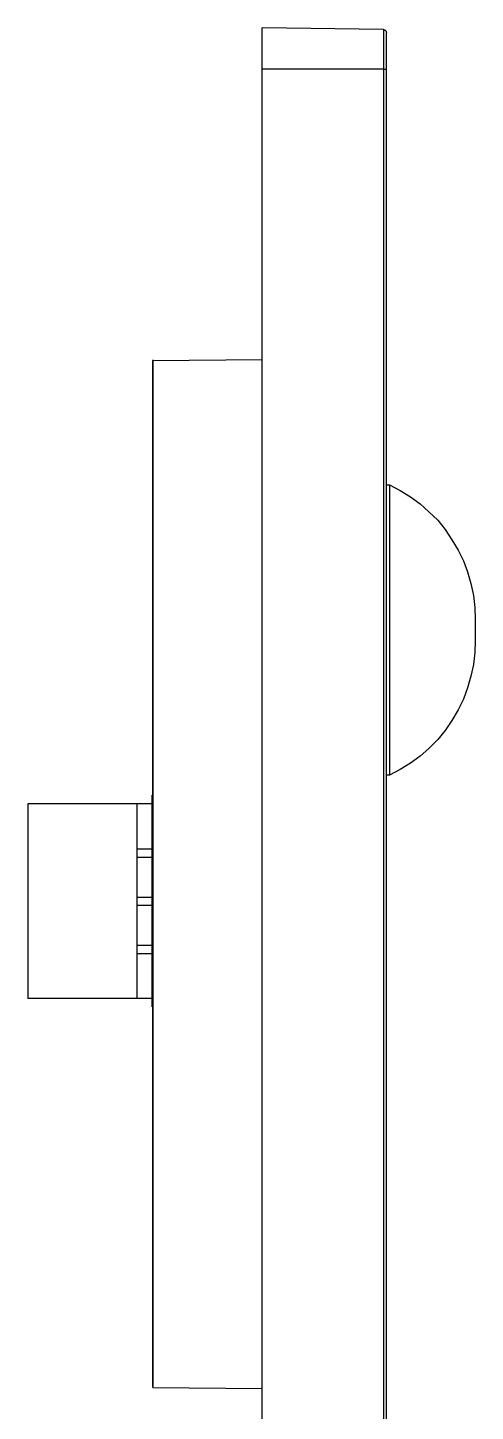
# Model space of a CAD drawing. Header units: centimetres. Extents: x -8.4 to 4.5, y -8.6 to 8.
# Drawn here: x 1.29 to 4.53, y -2.01 to 8 of the extents above; entities that cross this region are included whole.
import ezdxf

# ---------------------------------------------------------------- set-up
doc = ezdxf.new("R2010")
doc.units = ezdxf.units.CM
doc.header["$MEASUREMENT"] = 0
doc.layers.add('Layer 1', color=7, linetype='Continuous')

msp = doc.modelspace()

# ---------------------------------------------------------------- linework, layer by layer
at = {"layer": 'Layer 1', "lineweight": 25}
for points, knots in [([(2.98805, 7.70466), (2.98805, 7.70466), (2.98805, 7.76463), (2.98805, 7.76463), (2.98805, 7.76463), (2.98805, 7.76463), (2.98805, 7.82108), (2.98805, 7.82108), (2.98805, 7.82108), (2.98805, 7.82108), (2.98805, 7.87047), (2.98805, 7.87047), (2.98805, 7.87047), (2.98805, 7.87047), (2.98805, 7.91633), (2.98805, 7.91633), (2.98805, 7.91633), (2.98805, 7.91633), (2.98805, 7.95513), (2.98805, 7.95513), (2.98805, 7.95513), (2.98805, 7.95513), (2.98805, 7.98336), (2.98805, 7.98336), (2.98805, 7.98336), (2.98805, 7.98336), (2.98805, 7.99747), (2.98805, 7.99747), (2.98805, 7.99747), (2.98805, 7.99747), (2.98805, 8.00452), (2.98805, 8.00452)], [0, 0, 0, 0, 0.11111111, 0.11111111, 0.11111111, 0.11111111, 0.22222222, 0.22222222, 0.22222222, 0.22222222, 0.33333333, 0.33333333, 0.33333333, 0.33333333, 0.44444444, 0.44444444, 0.44444444, 0.44444444, 0.55555556, 0.55555556, 0.55555556, 0.55555556, 0.66666667, 0.66666667, 0.66666667, 0.66666667, 0.77777778, 0.77777778, 0.77777778, 0.77777778, 1, 1, 1, 1]), ([(3.86647, 7.99041), (3.86647, 7.99041), (3.86647, 7.98336), (3.86647, 7.98336), (3.86647, 7.98336), (3.86647, 7.98336), (3.86647, 7.96925), (3.86647, 7.96925), (3.86647, 7.96925), (3.86647, 7.96925), (3.86647, 7.94102), (3.86647, 7.94102), (3.86647, 7.94102), (3.86647, 7.94102), (3.86647, 7.90575), (3.86647, 7.90575), (3.86647, 7.90575), (3.86647, 7.90575), (3.86647, 7.86341), (3.86647, 7.86341), (3.86647, 7.86341), (3.86647, 7.86341), (3.86647, 7.81402), (3.86647, 7.81402), (3.86647, 7.81402), (3.86647, 7.81402), (3.86647, 7.76111), (3.86647, 7.76111), (3.86647, 7.76111), (3.86647, 7.76111), (3.86647, 7.70466), (3.86647, 7.70466)], [0, 0, 0, 0, 0.11111111, 0.11111111, 0.11111111, 0.11111111, 0.22222222, 0.22222222, 0.22222222, 0.22222222, 0.33333333, 0.33333333, 0.33333333, 0.33333333, 0.44444444, 0.44444444, 0.44444444, 0.44444444, 0.55555556, 0.55555556, 0.55555556, 0.55555556, 0.66666667, 0.66666667, 0.66666667, 0.66666667, 0.77777778, 0.77777778, 0.77777778, 0.77777778, 1, 1, 1, 1]), ([(3.86647, 7.99041), (3.86647, 7.99041), (3.86999, 7.99041), (3.86999, 7.99041), (3.86999, 7.99041), (3.86999, 7.99041), (3.87352, 7.98688), (3.87352, 7.98688), (3.87352, 7.98688), (3.87352, 7.98688), (3.87705, 7.98688), (3.87705, 7.98688), (3.87705, 7.98688), (3.87705, 7.98688), (3.88058, 7.98336), (3.88058, 7.98336), (3.88058, 7.98336), (3.88058, 7.98336), (3.88411, 7.97983), (3.88411, 7.97983), (3.88411, 7.97983), (3.88411, 7.97983), (3.88411, 7.9763), (3.88411, 7.9763), (3.88411, 7.9763), (3.88411, 7.9763), (3.88763, 7.97277), (3.88763, 7.97277), (3.88763, 7.97277), (3.88763, 7.97277), (3.88763, 7.96925), (3.88763, 7.96925)], [0, 0, 0, 0, 0.11111111, 0.11111111, 0.11111111, 0.11111111, 0.22222222, 0.22222222, 0.22222222, 0.22222222, 0.33333333, 0.33333333, 0.33333333, 0.33333333, 0.44444444, 0.44444444, 0.44444444, 0.44444444, 0.55555556, 0.55555556, 0.55555556, 0.55555556, 0.66666667, 0.66666667, 0.66666667, 0.66666667, 0.77777778, 0.77777778, 0.77777778, 0.77777778, 1, 1, 1, 1]), ([(3.88763, 7.70466), (3.88763, 7.70466), (3.88763, 7.75758), (3.88763, 7.75758), (3.88763, 7.75758), (3.88763, 7.75758), (3.88763, 7.80697), (3.88763, 7.80697), (3.88763, 7.80697), (3.88763, 7.80697), (3.88763, 7.85283), (3.88763, 7.85283), (3.88763, 7.85283), (3.88763, 7.85283), (3.88763, 7.89163), (3.88763, 7.89163), (3.88763, 7.89163), (3.88763, 7.89163), (3.88763, 7.92338), (3.88763, 7.92338), (3.88763, 7.92338), (3.88763, 7.92338), (3.88763, 7.94808), (3.88763, 7.94808), (3.88763, 7.94808), (3.88763, 7.94808), (3.88763, 7.96572), (3.88763, 7.96572), (3.88763, 7.96572), (3.88763, 7.96572), (3.88763, 7.96925), (3.88763, 7.96925)], [0, 0, 0, 0, 0.11111111, 0.11111111, 0.11111111, 0.11111111, 0.22222222, 0.22222222, 0.22222222, 0.22222222, 0.33333333, 0.33333333, 0.33333333, 0.33333333, 0.44444444, 0.44444444, 0.44444444, 0.44444444, 0.55555556, 0.55555556, 0.55555556, 0.55555556, 0.66666667, 0.66666667, 0.66666667, 0.66666667, 0.77777778, 0.77777778, 0.77777778, 0.77777778, 1, 1, 1, 1]), ([(3.86647, 7.70466), (3.86647, 7.70466), (3.86999, 7.70466), (3.86999, 7.70466), (3.86999, 7.70466), (3.86999, 7.70466), (3.87352, 7.70466), (3.87352, 7.70466), (3.87352, 7.70466), (3.87352, 7.70466), (3.87705, 7.70466), (3.87705, 7.70466), (3.87705, 7.70466), (3.87705, 7.70466), (3.88058, 7.70466), (3.88058, 7.70466), (3.88058, 7.70466), (3.88058, 7.70466), (3.88411, 7.70466), (3.88411, 7.70466), (3.88411, 7.70466), (3.88411, 7.70466), (3.88763, 7.70466), (3.88763, 7.70466)], [0, 0, 0, 0, 0.14285714, 0.14285714, 0.14285714, 0.14285714, 0.28571429, 0.28571429, 0.28571429, 0.28571429, 0.42857143, 0.42857143, 0.42857143, 0.42857143, 0.57142857, 0.57142857, 0.57142857, 0.57142857, 0.71428571, 0.71428571, 0.71428571, 0.71428571, 1, 1, 1, 1]), ([(3.9088, 4.69724), (3.9088, 4.69724), (3.98641, 4.6549), (3.98641, 4.6549), (3.98641, 4.6549), (3.98641, 4.6549), (4.06049, 4.60904), (4.06049, 4.60904), (4.06049, 4.60904), (4.06049, 4.60904), (4.13105, 4.55965), (4.13105, 4.55965), (4.13105, 4.55965), (4.13105, 4.55965), (4.19455, 4.49968), (4.19455, 4.49968), (4.19455, 4.49968), (4.19455, 4.49968), (4.25805, 4.43971), (4.25805, 4.43971), (4.25805, 4.43971), (4.25805, 4.43971), (4.31096, 4.37268), (4.31096, 4.37268), (4.31096, 4.37268), (4.31096, 4.37268), (4.36035, 4.2986), (4.36035, 4.2986), (4.36035, 4.2986), (4.36035, 4.2986), (4.40621, 4.22451), (4.40621, 4.22451), (4.40621, 4.22451), (4.40621, 4.22451), (4.44502, 4.1469), (4.44502, 4.1469), (4.44502, 4.1469), (4.44502, 4.1469), (4.47324, 4.06576), (4.47324, 4.06576), (4.47324, 4.06576), (4.47324, 4.06576), (4.49794, 3.9811), (4.49794, 3.9811), (4.49794, 3.9811), (4.49794, 3.9811), (4.51557, 3.89643), (4.51557, 3.89643), (4.51557, 3.89643), (4.51557, 3.89643), (4.52616, 3.80824), (4.52616, 3.80824), (4.52616, 3.80824), (4.52616, 3.80824), (4.52969, 3.72357), (4.52969, 3.72357)], [0, 0, 0, 0, 0.06666667, 0.06666667, 0.06666667, 0.06666667, 0.13333333, 0.13333333, 0.13333333, 0.13333333, 0.2, 0.2, 0.2, 0.2, 0.26666667, 0.26666667, 0.26666667, 0.26666667, 0.33333333, 0.33333333, 0.33333333, 0.33333333, 0.4, 0.4, 0.4, 0.4, 0.46666667, 0.46666667, 0.46666667, 0.46666667, 0.53333333, 0.53333333, 0.53333333, 0.53333333, 0.6, 0.6, 0.6, 0.6, 0.66666667, 0.66666667, 0.66666667, 0.66666667, 0.73333333, 0.73333333, 0.73333333, 0.73333333, 0.8, 0.8, 0.8, 0.8, 0.86666667, 0.86666667, 0.86666667, 0.86666667, 1, 1, 1, 1]), ([(3.9088, 4.69724), (3.9088, 4.69724), (3.9088, 4.69371), (3.9088, 4.69371), (3.9088, 4.69371), (3.9088, 4.69371), (3.9088, 4.68665), (3.9088, 4.68665), (3.9088, 4.68665), (3.9088, 4.68665), (3.9088, 4.67607), (3.9088, 4.67607), (3.9088, 4.67607), (3.9088, 4.67607), (3.9088, 4.6549), (3.9088, 4.6549), (3.9088, 4.6549), (3.9088, 4.6549), (3.9088, 4.62668), (3.9088, 4.62668), (3.9088, 4.62668), (3.9088, 4.62668), (3.9088, 4.59493), (3.9088, 4.59493), (3.9088, 4.59493), (3.9088, 4.59493), (3.9088, 4.55612), (3.9088, 4.55612), (3.9088, 4.55612), (3.9088, 4.55612), (3.9088, 4.51026), (3.9088, 4.51026), (3.9088, 4.51026), (3.9088, 4.51026), (3.9088, 4.45735), (3.9088, 4.45735), (3.9088, 4.45735), (3.9088, 4.45735), (3.9088, 4.40443), (3.9088, 4.40443), (3.9088, 4.40443), (3.9088, 4.40443), (3.9088, 4.34093), (3.9088, 4.34093), (3.9088, 4.34093), (3.9088, 4.34093), (3.9088, 4.27743), (3.9088, 4.27743), (3.9088, 4.27743), (3.9088, 4.27743), (3.9088, 4.20687), (3.9088, 4.20687), (3.9088, 4.20687), (3.9088, 4.20687), (3.9088, 4.13279), (3.9088, 4.13279), (3.9088, 4.13279), (3.9088, 4.13279), (3.9088, 4.05871), (3.9088, 4.05871), (3.9088, 4.05871), (3.9088, 4.05871), (3.9088, 3.97757), (3.9088, 3.97757), (3.9088, 3.97757), (3.9088, 3.97757), (3.9088, 3.89643), (3.9088, 3.89643), (3.9088, 3.89643), (3.9088, 3.89643), (3.9088, 3.81529), (3.9088, 3.81529), (3.9088, 3.81529), (3.9088, 3.81529), (3.9088, 3.73062), (3.9088, 3.73062), (3.9088, 3.73062), (3.9088, 3.73062), (3.9088, 3.64596), (3.9088, 3.64596), (3.9088, 3.64596), (3.9088, 3.64596), (3.9088, 3.56129), (3.9088, 3.56129), (3.9088, 3.56129), (3.9088, 3.56129), (3.9088, 3.47662), (3.9088, 3.47662), (3.9088, 3.47662), (3.9088, 3.47662), (3.9088, 3.39549), (3.9088, 3.39549), (3.9088, 3.39549), (3.9088, 3.39549), (3.9088, 3.31435), (3.9088, 3.31435), (3.9088, 3.31435), (3.9088, 3.31435), (3.9088, 3.23321), (3.9088, 3.23321), (3.9088, 3.23321), (3.9088, 3.23321), (3.9088, 3.15912), (3.9088, 3.15912), (3.9088, 3.15912), (3.9088, 3.15912), (3.9088, 3.08504), (3.9088, 3.08504), (3.9088, 3.08504), (3.9088, 3.08504), (3.9088, 3.01449), (3.9088, 3.01449), (3.9088, 3.01449), (3.9088, 3.01449), (3.9088, 2.95099), (3.9088, 2.95099), (3.9088, 2.95099), (3.9088, 2.95099), (3.9088, 2.88749), (3.9088, 2.88749), (3.9088, 2.88749), (3.9088, 2.88749), (3.9088, 2.83104), (3.9088, 2.83104), (3.9088, 2.83104), (3.9088, 2.83104), (3.9088, 2.78165), (3.9088, 2.78165), (3.9088, 2.78165), (3.9088, 2.78165), (3.9088, 2.73579), (3.9088, 2.73579), (3.9088, 2.73579), (3.9088, 2.73579), (3.9088, 2.69699), (3.9088, 2.69699), (3.9088, 2.69699), (3.9088, 2.69699), (3.9088, 2.66524), (3.9088, 2.66524), (3.9088, 2.66524), (3.9088, 2.66524), (3.9088, 2.63701), (3.9088, 2.63701), (3.9088, 2.63701), (3.9088, 2.63701), (3.9088, 2.61585), (3.9088, 2.61585), (3.9088, 2.61585), (3.9088, 2.61585), (3.9088, 2.60174), (3.9088, 2.60174), (3.9088, 2.60174), (3.9088, 2.60174), (3.9088, 2.59821), (3.9088, 2.59821), (3.9088, 2.59821), (3.9088, 2.59821), (3.9088, 2.59468), (3.9088, 2.59468)], [0, 0, 0, 0, 0.02439024, 0.02439024, 0.02439024, 0.02439024, 0.04878049, 0.04878049, 0.04878049, 0.04878049, 0.07317073, 0.07317073, 0.07317073, 0.07317073, 0.09756098, 0.09756098, 0.09756098, 0.09756098, 0.12195122, 0.12195122, 0.12195122, 0.12195122, 0.14634146, 0.14634146, 0.14634146, 0.14634146, 0.17073171, 0.17073171, 0.17073171, 0.17073171, 0.19512195, 0.19512195, 0.19512195, 0.19512195, 0.2195122, 0.2195122, 0.2195122, 0.2195122, 0.24390244, 0.24390244, 0.24390244, 0.24390244, 0.26829268, 0.26829268, 0.26829268, 0.26829268, 0.29268293, 0.29268293, 0.29268293, 0.29268293, 0.31707317, 0.31707317, 0.31707317, 0.31707317, 0.34146341, 0.34146341, 0.34146341, 0.34146341, 0.36585366, 0.36585366, 0.36585366, 0.36585366, 0.3902439, 0.3902439, 0.3902439, 0.3902439, 0.41463415, 0.41463415, 0.41463415, 0.41463415, 0.43902439, 0.43902439, 0.43902439, 0.43902439, 0.46341463, 0.46341463, 0.46341463, 0.46341463, 0.48780488, 0.48780488, 0.48780488, 0.48780488, 0.51219512, 0.51219512, 0.51219512, 0.51219512, 0.53658537, 0.53658537, 0.53658537, 0.53658537, 0.56097561, 0.56097561, 0.56097561, 0.56097561, 0.58536585, 0.58536585, 0.58536585, 0.58536585, 0.6097561, 0.6097561, 0.6097561, 0.6097561, 0.63414634, 0.63414634, 0.63414634, 0.63414634, 0.65853659, 0.65853659, 0.65853659, 0.65853659, 0.68292683, 0.68292683, 0.68292683, 0.68292683, 0.70731707, 0.70731707, 0.70731707, 0.70731707, 0.73170732, 0.73170732, 0.73170732, 0.73170732, 0.75609756, 0.75609756, 0.75609756, 0.75609756, 0.7804878, 0.7804878, 0.7804878, 0.7804878, 0.80487805, 0.80487805, 0.80487805, 0.80487805, 0.82926829, 0.82926829, 0.82926829, 0.82926829, 0.85365854, 0.85365854, 0.85365854, 0.85365854, 0.87804878, 0.87804878, 0.87804878, 0.87804878, 0.90243902, 0.90243902, 0.90243902, 0.90243902, 0.92682927, 0.92682927, 0.92682927, 0.92682927, 0.95121951, 0.95121951, 0.95121951, 0.95121951, 1, 1, 1, 1]), ([(4.52969, 3.72357), (4.52969, 3.72357), (4.52969, 3.72004), (4.52969, 3.72004), (4.52969, 3.72004), (4.52969, 3.72004), (4.52969, 3.70593), (4.52969, 3.70593), (4.52969, 3.70593), (4.52969, 3.70593), (4.52969, 3.69182), (4.52969, 3.69182), (4.52969, 3.69182), (4.52969, 3.69182), (4.52969, 3.67065), (4.52969, 3.67065), (4.52969, 3.67065), (4.52969, 3.67065), (4.52969, 3.64596), (4.52969, 3.64596), (4.52969, 3.64596), (4.52969, 3.64596), (4.52969, 3.62126), (4.52969, 3.62126), (4.52969, 3.62126), (4.52969, 3.62126), (4.52969, 3.6001), (4.52969, 3.6001), (4.52969, 3.6001), (4.52969, 3.6001), (4.52969, 3.58246), (4.52969, 3.58246), (4.52969, 3.58246), (4.52969, 3.58246), (4.52969, 3.57187), (4.52969, 3.57187), (4.52969, 3.57187), (4.52969, 3.57187), (4.52969, 3.56835), (4.52969, 3.56835)], [0, 0, 0, 0, 0.09090909, 0.09090909, 0.09090909, 0.09090909, 0.18181818, 0.18181818, 0.18181818, 0.18181818, 0.27272727, 0.27272727, 0.27272727, 0.27272727, 0.36363636, 0.36363636, 0.36363636, 0.36363636, 0.45454545, 0.45454545, 0.45454545, 0.45454545, 0.54545455, 0.54545455, 0.54545455, 0.54545455, 0.63636364, 0.63636364, 0.63636364, 0.63636364, 0.72727273, 0.72727273, 0.72727273, 0.72727273, 0.81818182, 0.81818182, 0.81818182, 0.81818182, 1, 1, 1, 1]), ([(4.52969, 3.56835), (4.52969, 3.56835), (4.52616, 3.48368), (4.52616, 3.48368), (4.52616, 3.48368), (4.52616, 3.48368), (4.51557, 3.39549), (4.51557, 3.39549), (4.51557, 3.39549), (4.51557, 3.39549), (4.49794, 3.31082), (4.49794, 3.31082), (4.49794, 3.31082), (4.49794, 3.31082), (4.47324, 3.22615), (4.47324, 3.22615), (4.47324, 3.22615), (4.47324, 3.22615), (4.44502, 3.14501), (4.44502, 3.14501), (4.44502, 3.14501), (4.44502, 3.14501), (4.40621, 3.0674), (4.40621, 3.0674), (4.40621, 3.0674), (4.40621, 3.0674), (4.36035, 2.98979), (4.36035, 2.98979), (4.36035, 2.98979), (4.36035, 2.98979), (4.31096, 2.91924), (4.31096, 2.91924), (4.31096, 2.91924), (4.31096, 2.91924), (4.25805, 2.85221), (4.25805, 2.85221), (4.25805, 2.85221), (4.25805, 2.85221), (4.19455, 2.78871), (4.19455, 2.78871), (4.19455, 2.78871), (4.19455, 2.78871), (4.13105, 2.73226), (4.13105, 2.73226), (4.13105, 2.73226), (4.13105, 2.73226), (4.06049, 2.68287), (4.06049, 2.68287), (4.06049, 2.68287), (4.06049, 2.68287), (3.98641, 2.63701), (3.98641, 2.63701), (3.98641, 2.63701), (3.98641, 2.63701), (3.9088, 2.59468), (3.9088, 2.59468)], [0, 0, 0, 0, 0.06666667, 0.06666667, 0.06666667, 0.06666667, 0.13333333, 0.13333333, 0.13333333, 0.13333333, 0.2, 0.2, 0.2, 0.2, 0.26666667, 0.26666667, 0.26666667, 0.26666667, 0.33333333, 0.33333333, 0.33333333, 0.33333333, 0.4, 0.4, 0.4, 0.4, 0.46666667, 0.46666667, 0.46666667, 0.46666667, 0.53333333, 0.53333333, 0.53333333, 0.53333333, 0.6, 0.6, 0.6, 0.6, 0.66666667, 0.66666667, 0.66666667, 0.66666667, 0.73333333, 0.73333333, 0.73333333, 0.73333333, 0.8, 0.8, 0.8, 0.8, 0.86666667, 0.86666667, 0.86666667, 0.86666667, 1, 1, 1, 1])]:
    msp.add_open_spline(points, degree=3, knots=knots, dxfattribs=at)
for points in [[(3.86647, 7.99041), (3.86647, 7.99041), (2.98805, 8.00452), (2.98805, 8.00452)], [(3.86647, 7.70466), (3.86647, 7.70466), (2.98805, 7.70466), (2.98805, 7.70466)], [(2.98805, -3.937), (2.98805, -3.937), (2.98805, 7.70466), (2.98805, 7.70466)], [(3.86647, 7.70466), (3.86647, 7.70466), (3.86647, -3.937), (3.86647, -3.937)], [(3.88763, -3.937), (3.88763, -3.937), (3.88763, 7.70466), (3.88763, 7.70466)], [(2.19782, 5.59682), (2.19782, 5.59682), (2.98805, 5.60322), (2.98805, 5.60322)], [(2.19782, -1.83621), (2.19782, -1.83621), (2.19782, 5.59682), (2.19782, 5.59682)], [(3.88763, 4.69724), (3.88763, 4.69724), (3.9088, 4.69724), (3.9088, 4.69724)], [(3.9088, 2.59468), (3.9088, 2.59468), (3.88763, 2.59468), (3.88763, 2.59468)], [(2.19782, -1.83621), (2.19782, -1.83621), (2.98805, -1.84261), (2.98805, -1.84261)]]:
    msp.add_open_spline(points, degree=3, dxfattribs=at)
at = {"layer": 'Layer 1', "color": 250, "lineweight": 25}
for points in [[(2.19783, -1.8321), (2.19783, -1.8321), (2.19783, 5.60093), (2.19783, 5.60093)], [(2.19079, 2.45062), (2.19079, 2.45062), (2.19783, 2.45062), (2.19783, 2.45062)], [(2.19079, 0.91956), (2.19079, 0.91956), (2.19079, 2.45062), (2.19079, 2.45062)], [(2.19079, 2.38712), (2.19079, 2.38712), (2.19079, 2.45062), (2.19079, 2.45062)], [(2.19079, 2.45062), (2.19079, 2.45062), (2.19079, 2.45062), (2.19079, 2.45062)], [(2.08143, 2.38712), (2.08143, 2.38712), (1.29119, 2.38712), (1.29119, 2.38712)], [(1.29119, 2.38712), (1.29119, 2.38712), (1.29119, 0.97953), (1.29119, 0.97953)], [(2.08143, 2.38712), (2.08143, 2.38712), (2.08143, 0.97953), (2.08143, 0.97953)], [(2.19079, 2.38712), (2.19079, 2.38712), (2.08143, 2.38712), (2.08143, 2.38712)], [(2.19079, 2.38712), (2.19079, 2.38712), (2.19079, 2.06257), (2.19079, 2.06257)], [(2.08143, 2.06257), (2.08143, 2.06257), (2.19079, 2.06257), (2.19079, 2.06257)], [(2.19079, 2.0026), (2.19079, 2.0026), (2.19079, 2.06257), (2.19079, 2.06257)], [(2.08143, 2.0026), (2.08143, 2.0026), (2.19079, 2.0026), (2.19079, 2.0026)], [(2.19079, 2.0026), (2.19079, 2.0026), (2.19079, 1.71332), (2.19079, 1.71332)], [(2.08143, 1.71332), (2.08143, 1.71332), (2.19079, 1.71332), (2.19079, 1.71332)], [(2.19079, 1.65335), (2.19079, 1.65335), (2.19079, 1.71332), (2.19079, 1.71332)], [(2.08143, 1.65335), (2.08143, 1.65335), (2.19079, 1.65335), (2.19079, 1.65335)], [(2.19079, 1.65335), (2.19079, 1.65335), (2.19079, 1.36407), (2.19079, 1.36407)], [(2.08143, 1.36407), (2.08143, 1.36407), (2.19079, 1.36407), (2.19079, 1.36407)], [(2.08143, 1.3041), (2.08143, 1.3041), (2.19079, 1.3041), (2.19079, 1.3041)], [(2.19079, 1.3041), (2.19079, 1.3041), (2.19079, 1.36407), (2.19079, 1.36407)], [(2.19079, 1.3041), (2.19079, 1.3041), (2.19079, 0.97953), (2.19079, 0.97953)], [(2.08143, 0.97953), (2.08143, 0.97953), (1.29119, 0.97953), (1.29119, 0.97953)], [(2.19079, 0.97953), (2.19079, 0.97953), (2.08143, 0.97953), (2.08143, 0.97953)], [(2.19079, 0.91956), (2.19079, 0.91956), (2.19079, 0.97953), (2.19079, 0.97953)], [(2.19079, 0.91956), (2.19079, 0.91956), (2.19783, 0.91956), (2.19783, 0.91956)], [(2.19079, 0.91956), (2.19079, 0.91956), (2.19079, 0.91956), (2.19079, 0.91956)]]:
    msp.add_open_spline(points, degree=3, dxfattribs=at)

doc.saveas('drawing.dxf')
